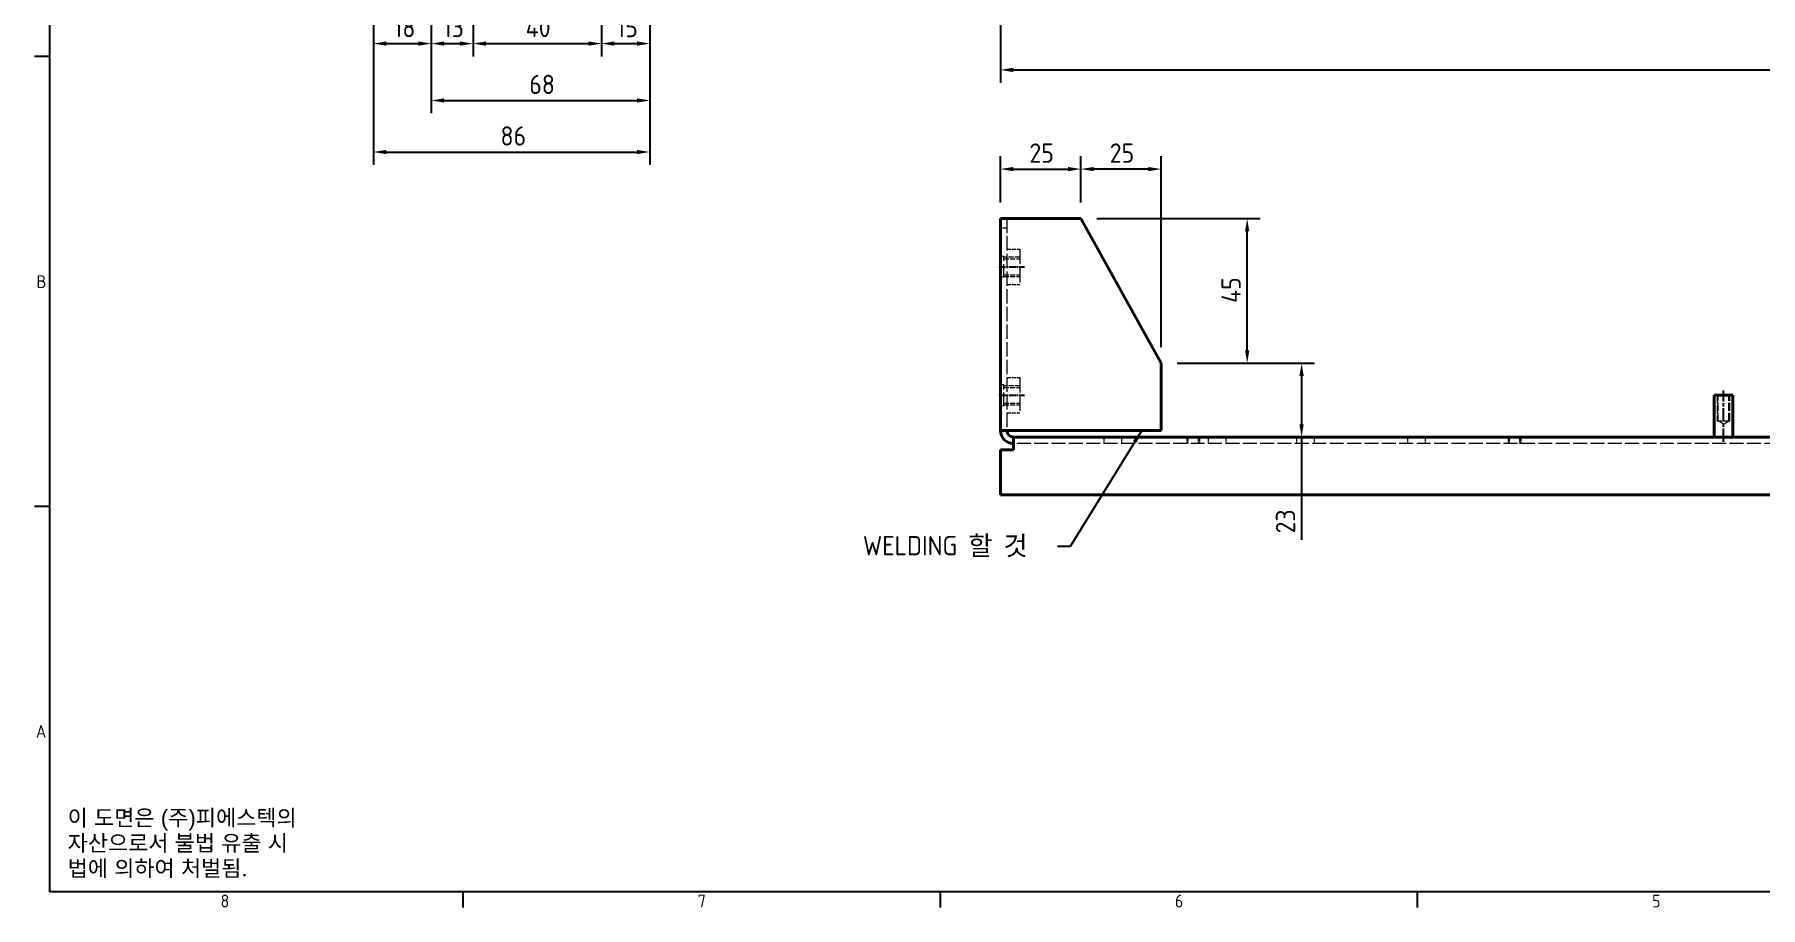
# Model space of a CAD drawing. Header units: millimetres. Extents: x 0 to 1188, y 0 to 840.
# Drawn here: x 15 to 552, y 15 to 287 of the extents above; entities that cross this region are included whole.
import ezdxf

# ---------------------------------------------------------------- set-up
doc = ezdxf.new("R2010")
doc.units = ezdxf.units.MM
doc.header["$LTSCALE"] = 2
doc.linetypes.add('CHAIN', pattern=[0.3543, 0.2362, -0.0295, 0.0591, -0.0295])
doc.linetypes.add('DASHED', pattern=[0.2067, 0.1654, -0.0413])
doc.layers.get('0').update_dxf_attribs({"color": 3, "lineweight": 25})
for name, color, linetype, lineweight in [('가려진 것(ISO)', 2, 'DASHED', 18), ('가시적인 것(ISO)', 3, 'Continuous', 40), ('경계(ISO)', 7, 'Continuous', 25), ('기호(ISO)', 5, 'Continuous', 25), ('중심선(ISO)', 1, 'Continuous', 25), ('치수(ISO)', 2, 'Continuous', 25)]:
    doc.layers.add(name, color=color, linetype=linetype, lineweight=lineweight)
doc.styles.add('문자 텍스트_PSTEK_POSCO', font='isocp.shx')
doc.styles.add('치수 텍스트_PSTEK_POSCO', font='isocp.shx')
doc.dimstyles.new('치수_PSTEK_POSCO', dxfattribs={"dimscale": 2, "dimtxt": 3, "dimasz": 2, "dimexe": 2, "dimexo": 2.5, "dimgap": 1, "dimtad": 1, "dimrnd": 1e-08, "dimdsep": 46, "dimtxsty": '치수 텍스트_PSTEK_POSCO', "dimcen": 0.09, "dimdle": 10, "dimclrd": 7, "dimclre": 7, "dimclrt": 2, "dimadec": 1, "dimazin": 2, "dimtfac": 1, "dimtmove": 0, "dimatfit": 3, "dimfxl": 0, "dimtolj": 1, "dimlwd": -1, "dimlwe": -1, "dimarcsym": 0})
doc.dimstyles.new('치수_PSTEK_POSCO$7', dxfattribs={"dimscale": 2, "dimtxt": 3, "dimasz": 2, "dimexe": 2, "dimexo": 2.5, "dimgap": 1, "dimtad": 1, "dimrnd": 1e-08, "dimdsep": 46, "dimtxsty": '치수 텍스트_PSTEK_POSCO', "dimcen": 0.09, "dimdle": 10, "dimclrd": 7, "dimclre": 7, "dimclrt": 2, "dimadec": 1, "dimazin": 2, "dimtfac": 1, "dimtmove": 0, "dimatfit": 3, "dimfxl": 0, "dimtolj": 1, "dimlwd": -1, "dimlwe": -1, "dimarcsym": 0})

# ---------------------------------------------------------------- blocks, each defined once
blk = doc.blocks.new('경계 Default Border')
at = {"layer": '경계(ISO)'}
for p, q in [((10, 140), (7.6, 140)), ((10, 70), (7.6, 70)), ((74.25, 10), (74.25, 7.6)), ((148.5, 10), (148.5, 7.6)), ((222.75, 10), (222.75, 7.6))]:
    blk.add_line(p, q, dxfattribs=at)
at = {"layer": '경계(ISO)', "flags": 128}
blk.add_lwpolyline([(10, 10), (10, 410), (584, 410), (584, 10), (10, 10)], dxfattribs=at)
at = {"layer": '경계(ISO)', "color": 2, "char_height": 2, "attachment_point": 7, "style": '문자 텍스트_PSTEK_POSCO'}
for s, insert in [('B', (7.92, 103.98)), ('A', (7.81, 34)), ('8', (36.55, 7.58)), ('7', (110.8, 7.6)), ('6', (185.05, 7.58)), ('5', (259.3, 7.58))]:
    blk.add_mtext(s, dxfattribs=dict(at, insert=insert))
blk = doc.blocks.new('*D24')
at = {"layer": 'Defpoints', "color": 0, "transparency": 16777216}
for p in [(120.66, 316.35), (206.66, 316.35), (206.66, 250.31)]:
    blk.add_point(p, dxfattribs=at)
at = {"layer": '치수(ISO)', "color": 7, "transparency": 16777216}
for p, q in [((120.66, 311.35), (120.66, 246.31)), ((206.66, 311.35), (206.66, 246.31)), ((124.66, 250.31), (202.66, 250.31))]:
    blk.add_line(p, q, dxfattribs=at)
for points in [[(124.66, 250.97), (124.66, 249.64), (120.66, 250.31)], [(202.66, 250.97), (202.66, 249.64), (206.66, 250.31)]]:
    blk.add_solid(points, dxfattribs=at)
at = {"layer": '치수(ISO)', "color": 2, "transparency": 16777216, "insert": (160.21, 255.31), "char_height": 6, "attachment_point": 4, "style": '치수 텍스트_PSTEK_POSCO'}
blk.add_mtext('\\A1;86', dxfattribs=at)
blk = doc.blocks.new('*D25')
at = {"layer": 'Defpoints', "color": 0, "transparency": 16777216}
for p in [(120.66, 316.35), (138.66, 316.35), (138.66, 284.05)]:
    blk.add_point(p, dxfattribs=at)
at = {"layer": '치수(ISO)', "color": 7, "transparency": 16777216}
for p, q in [((120.66, 311.35), (120.66, 280.05)), ((138.66, 311.35), (138.66, 280.05)), ((124.66, 284.05), (134.66, 284.05))]:
    blk.add_line(p, q, dxfattribs=at)
for points in [[(124.66, 284.72), (124.66, 283.39), (120.66, 284.05)], [(134.66, 284.72), (134.66, 283.39), (138.66, 284.05)]]:
    blk.add_solid(points, dxfattribs=at)
at = {"layer": '치수(ISO)', "color": 2, "transparency": 16777216, "insert": (126.96, 289.05), "char_height": 6, "attachment_point": 4, "style": '치수 텍스트_PSTEK_POSCO'}
blk.add_mtext('\\A1;18', dxfattribs=at)
blk = doc.blocks.new('*D26')
at = {"layer": 'Defpoints', "color": 0, "transparency": 16777216}
for p in [(138.66, 316.35), (206.66, 316.35), (206.66, 266.35)]:
    blk.add_point(p, dxfattribs=at)
at = {"layer": '치수(ISO)', "color": 7, "transparency": 16777216}
for p, q in [((138.66, 311.35), (138.66, 262.35)), ((206.66, 311.35), (206.66, 262.35)), ((142.66, 266.35), (202.66, 266.35))]:
    blk.add_line(p, q, dxfattribs=at)
for points in [[(142.66, 267.02), (142.66, 265.69), (138.66, 266.35)], [(202.66, 267.02), (202.66, 265.69), (206.66, 266.35)]]:
    blk.add_solid(points, dxfattribs=at)
at = {"layer": '치수(ISO)', "color": 2, "transparency": 16777216, "insert": (169.18, 271.35), "char_height": 6, "attachment_point": 4, "style": '치수 텍스트_PSTEK_POSCO'}
blk.add_mtext('\\A1;68', dxfattribs=at)
blk = doc.blocks.new('*D33')
at = {"layer": 'Defpoints', "color": 0, "transparency": 16777216}
for p in [(206.66, 511.85), (191.66, 327.85), (206.66, 284.05)]:
    blk.add_point(p, dxfattribs=at)
at = {"layer": '치수(ISO)', "color": 7, "transparency": 16777216}
for p, q in [((206.66, 506.85), (206.66, 280.05)), ((191.66, 322.85), (191.66, 280.05)), ((195.66, 284.05), (202.66, 284.05))]:
    blk.add_line(p, q, dxfattribs=at)
for points in [[(195.66, 284.72), (195.66, 283.39), (191.66, 284.05)], [(202.66, 284.72), (202.66, 283.39), (206.66, 284.05)]]:
    blk.add_solid(points, dxfattribs=at)
at = {"layer": '치수(ISO)', "color": 2, "transparency": 16777216, "insert": (196.33, 289.05), "char_height": 6, "attachment_point": 4, "style": '치수 텍스트_PSTEK_POSCO'}
blk.add_mtext('\\A1;15', dxfattribs=at)
blk = doc.blocks.new('*D35')
at = {"layer": 'Defpoints', "color": 0, "transparency": 16777216}
for p in [(151.66, 327.85), (191.66, 327.85), (191.66, 284.05)]:
    blk.add_point(p, dxfattribs=at)
at = {"layer": '치수(ISO)', "color": 7, "transparency": 16777216}
for p, q in [((151.66, 322.85), (151.66, 280.05)), ((191.66, 322.85), (191.66, 280.05)), ((155.66, 284.05), (187.66, 284.05))]:
    blk.add_line(p, q, dxfattribs=at)
for points in [[(155.66, 284.72), (155.66, 283.39), (151.66, 284.05)], [(187.66, 284.72), (187.66, 283.39), (191.66, 284.05)]]:
    blk.add_solid(points, dxfattribs=at)
at = {"layer": '치수(ISO)', "color": 2, "transparency": 16777216, "insert": (168.06, 289.05), "char_height": 6, "attachment_point": 4, "style": '치수 텍스트_PSTEK_POSCO'}
blk.add_mtext('\\A1;40', dxfattribs=at)
blk = doc.blocks.new('*D36')
at = {"layer": 'Defpoints', "color": 0, "transparency": 16777216}
for p in [(151.66, 327.85), (138.66, 316.35), (151.66, 284.05)]:
    blk.add_point(p, dxfattribs=at)
at = {"layer": '치수(ISO)', "color": 7, "transparency": 16777216}
for p, q in [((151.66, 322.85), (151.66, 280.05)), ((138.66, 311.35), (138.66, 280.05)), ((142.66, 284.05), (147.66, 284.05))]:
    blk.add_line(p, q, dxfattribs=at)
for points in [[(142.66, 284.72), (142.66, 283.39), (138.66, 284.05)], [(147.66, 284.72), (147.66, 283.39), (151.66, 284.05)]]:
    blk.add_solid(points, dxfattribs=at)
at = {"layer": '치수(ISO)', "color": 2, "transparency": 16777216, "insert": (142.33, 289.05), "char_height": 6, "attachment_point": 4, "style": '치수 텍스트_PSTEK_POSCO'}
blk.add_mtext('\\A1;13', dxfattribs=at)
blk = doc.blocks.new('*D75')
at = {"layer": 'Defpoints', "color": 0, "transparency": 16777216}
for p in [(365.82, 184.58), (409.52, 184.58), (401.47, 161.58)]:
    blk.add_point(p, dxfattribs=at)
at = {"layer": '치수(ISO)', "color": 7, "transparency": 16777216}
for p, q in [((370.82, 184.58), (413.52, 184.58)), ((409.52, 180.58), (409.52, 165.58)), ((409.52, 161.58), (409.52, 129.59))]:
    blk.add_line(p, q, dxfattribs=at)
for points in [[(408.85, 180.58), (410.19, 180.58), (409.52, 184.58)], [(408.85, 165.58), (410.19, 165.58), (409.52, 161.58)]]:
    blk.add_solid(points, dxfattribs=at)
at = {"layer": '치수(ISO)', "color": 2, "transparency": 16777216, "insert": (404.52, 131.59), "char_height": 6, "attachment_point": 4, "rotation": 90, "style": '치수 텍스트_PSTEK_POSCO'}
blk.add_mtext('\\A1;23', dxfattribs=at)
blk = doc.blocks.new('*D76')
at = {"layer": 'Defpoints', "color": 0, "transparency": 16777216}
for p in [(340.82, 229.58), (392.58, 229.58), (365.82, 184.58)]:
    blk.add_point(p, dxfattribs=at)
at = {"layer": '치수(ISO)', "color": 7, "transparency": 16777216}
for p, q in [((345.82, 229.58), (396.58, 229.58)), ((392.58, 188.58), (392.58, 225.58)), ((370.82, 184.58), (396.58, 184.58))]:
    blk.add_line(p, q, dxfattribs=at)
for points in [[(391.92, 225.58), (393.25, 225.58), (392.58, 229.58)], [(391.92, 188.58), (393.25, 188.58), (392.58, 184.58)]]:
    blk.add_solid(points, dxfattribs=at)
at = {"layer": '치수(ISO)', "color": 2, "transparency": 16777216, "insert": (387.58, 203.35), "char_height": 6, "attachment_point": 4, "rotation": 90, "style": '치수 텍스트_PSTEK_POSCO'}
blk.add_mtext('\\A1;45', dxfattribs=at)
blk = doc.blocks.new('*D77')
at = {"layer": 'Defpoints', "color": 0, "transparency": 16777216}
for p in [(340.82, 244.99), (340.82, 229.58), (365.82, 184.58)]:
    blk.add_point(p, dxfattribs=at)
at = {"layer": '치수(ISO)', "color": 7, "transparency": 16777216}
for p, q in [((340.82, 234.58), (340.82, 248.99)), ((365.82, 189.58), (365.82, 248.99)), ((361.82, 244.99), (344.82, 244.99))]:
    blk.add_line(p, q, dxfattribs=at)
for points in [[(344.82, 245.66), (344.82, 244.32), (340.82, 244.99)], [(361.82, 245.66), (361.82, 244.32), (365.82, 244.99)]]:
    blk.add_solid(points, dxfattribs=at)
at = {"layer": '치수(ISO)', "color": 2, "transparency": 16777216, "insert": (349.82, 249.99), "char_height": 6, "attachment_point": 4, "style": '치수 텍스트_PSTEK_POSCO'}
blk.add_mtext('\\A1;25', dxfattribs=at)
blk = doc.blocks.new('*D78')
at = {"layer": 'Defpoints', "color": 0, "transparency": 16777216}
for p in [(340.82, 244.99), (315.82, 229.58), (340.82, 229.58)]:
    blk.add_point(p, dxfattribs=at)
at = {"layer": '치수(ISO)', "color": 7, "transparency": 16777216}
for p, q in [((315.82, 234.58), (315.82, 248.99)), ((340.82, 234.58), (340.82, 248.99)), ((319.82, 244.99), (336.82, 244.99))]:
    blk.add_line(p, q, dxfattribs=at)
for points in [[(319.82, 245.66), (319.82, 244.32), (315.82, 244.99)], [(336.82, 245.66), (336.82, 244.32), (340.82, 244.99)]]:
    blk.add_solid(points, dxfattribs=at)
at = {"layer": '치수(ISO)', "color": 2, "transparency": 16777216, "insert": (324.82, 249.99), "char_height": 6, "attachment_point": 4, "style": '치수 텍스트_PSTEK_POSCO'}
blk.add_mtext('\\A1;25', dxfattribs=at)
blk = doc.blocks.new('*D81')
at = {"layer": 'Defpoints', "color": 0, "transparency": 16777216}
for p in [(315.82, 312.35), (1075.82, 312.35), (1075.82, 275.86)]:
    blk.add_point(p, dxfattribs=at)
at = {"layer": '치수(ISO)', "color": 7, "transparency": 16777216}
for p, q in [((315.82, 307.35), (315.82, 271.86)), ((1075.82, 307.35), (1075.82, 271.86)), ((319.82, 275.86), (1071.82, 275.86))]:
    blk.add_line(p, q, dxfattribs=at)
for points in [[(319.82, 276.53), (319.82, 275.19), (315.82, 275.86)], [(1071.82, 276.53), (1071.82, 275.19), (1075.82, 275.86)]]:
    blk.add_solid(points, dxfattribs=at)
at = {"layer": '치수(ISO)', "color": 2, "transparency": 16777216, "insert": (690.42, 280.86), "char_height": 6, "attachment_point": 4, "style": '치수 텍스트_PSTEK_POSCO'}
blk.add_mtext('\\A1;760', dxfattribs=at)

msp = doc.modelspace()

# ---------------------------------------------------------------- linework, layer by layer
at = {"layer": '가려진 것(ISO)', "ltscale": 1.904597}
for p, q in [((317.817, 226.578), (315.817, 226.578)), ((315.817, 174.578), (317.817, 174.578)), ((348.067, 159.578), (348.067, 161.578)), ((353.567, 159.578), (353.567, 161.578)), ((373.817, 161.578), (373.817, 159.578)), ((374.196, 159.578), (374.196, 161.578)), ((377.438, 159.578), (377.438, 161.578)), ((377.817, 159.578), (377.817, 161.578)), ((380.567, 159.578), (380.567, 161.578)), ((386.067, 159.578), (386.067, 161.578)), ((408.067, 159.578), (408.067, 161.578)), ((413.567, 159.578), (413.567, 161.578)), ((442.567, 159.578), (442.567, 161.578)), ((448.067, 159.578), (448.067, 161.578)), ((473.817, 161.578), (473.817, 159.578)), ((474.196, 159.578), (474.196, 161.578)), ((477.438, 159.578), (477.438, 161.578)), ((477.817, 159.578), (477.817, 161.578))]:
    msp.add_line(p, q, dxfattribs=at)
at = {"layer": '가려진 것(ISO)', "ltscale": 13.304306}
msp.add_line((317.817, 229.578), (317.817, 163.578), dxfattribs=at)
at = {"layer": '가려진 것(ISO)', "ltscale": 0.952248}
for p, q in [((316.817, 217.828), (315.817, 217.828)), ((316.817, 211.328), (315.817, 211.328)), ((316.817, 177.828), (315.817, 177.828)), ((316.817, 171.328), (315.817, 171.328))]:
    msp.add_line(p, q, dxfattribs=at)
at = {"layer": '가려진 것(ISO)', "ltscale": 12.349028}
for p, q in [((316.817, 211.328), (316.817, 217.828)), ((316.817, 171.328), (316.817, 177.828))]:
    msp.add_line(p, q, dxfattribs=at)
at = {"layer": '가려진 것(ISO)', "ltscale": 4.761642}
for p, q in [((321.817, 217.578), (316.817, 217.578)), ((316.817, 217.037), (321.817, 217.037)), ((316.817, 212.12), (321.817, 212.12)), ((316.817, 211.578), (321.817, 211.578)), ((321.817, 177.578), (316.817, 177.578)), ((316.817, 177.037), (321.817, 177.037)), ((316.817, 172.12), (321.817, 172.12)), ((316.817, 171.578), (321.817, 171.578))]:
    msp.add_line(p, q, dxfattribs=at)
at = {"layer": '가려진 것(ISO)', "ltscale": 3.809293}
for p, q in [((317.817, 220.078), (321.817, 220.078)), ((317.817, 209.078), (321.817, 209.078)), ((317.817, 180.078), (321.817, 180.078)), ((317.817, 169.078), (321.817, 169.078))]:
    msp.add_line(p, q, dxfattribs=at)
at = {"layer": '가려진 것(ISO)', "ltscale": 13.932237}
for p, q in [((321.817, 220.078), (321.817, 209.078)), ((321.817, 180.078), (321.817, 169.078))]:
    msp.add_line(p, q, dxfattribs=at)
at = {"layer": '가려진 것(ISO)', "ltscale": 7.618686}
for p, q in [((538.817, 174.578), (538.817, 166.578)), ((539.196, 166.578), (539.196, 174.578)), ((542.438, 166.578), (542.438, 174.578)), ((542.817, 166.578), (542.817, 174.578))]:
    msp.add_line(p, q, dxfattribs=at)
at = {"layer": '가려진 것(ISO)', "ltscale": 5.983681}
msp.add_line((542.817, 166.578), (538.817, 166.578), dxfattribs=at)
at = {"layer": '가려진 것(ISO)', "ltscale": 1.800898}
for q in [(539.196, 166.578), (542.438, 166.578)]:
    msp.add_line((540.817, 165.604), q, dxfattribs=at)
at = {"layer": '가려진 것(ISO)', "ltscale": 13.086773}
msp.add_line((1071.817, 159.578), (319.817, 159.578), dxfattribs=at)
at = {"layer": '가시적인 것(ISO)'}
for p, q in [((315.817, 163.578), (315.817, 229.578)), ((319.817, 229.578), (315.817, 229.578)), ((319.817, 229.578), (340.817, 229.578)), ((365.817, 184.578), (340.817, 229.578)), ((365.817, 184.578), (365.817, 163.578)), ((537.867, 174.578), (543.767, 174.578)), ((537.867, 161.578), (537.867, 174.578)), ((543.767, 161.578), (543.767, 174.578)), ((315.817, 163.578), (319.817, 163.578)), ((365.817, 163.578), (319.817, 163.578)), ((319.817, 157.578), (319.817, 161.578)), ((319.817, 161.578), (1071.817, 161.578)), ((315.817, 143.578), (315.817, 157.578)), ((319.817, 157.578), (315.817, 157.578)), ((1075.817, 143.578), (315.817, 143.578))]:
    msp.add_line(p, q, dxfattribs=at)
for radius in [4, 2]:
    msp.add_arc((319.817, 163.578), radius, 180, 270, dxfattribs=at)
at = {"layer": '중심선(ISO)', "linetype": 'CHAIN', "ltscale": 4.44473}
for p, q in [((315.317, 214.578), (323.317, 214.578)), ((315.317, 174.578), (323.317, 174.578))]:
    msp.add_line(p, q, dxfattribs=at)
at = {"layer": '중심선(ISO)', "linetype": 'CHAIN', "ltscale": 8.88956}
msp.add_line((540.817, 160.078), (540.817, 176.078), dxfattribs=at)

# ---------------------------------------------------------------- block references
at = {"xscale": 2, "yscale": 2, "zscale": 2}
msp.add_blockref('경계 Default Border', (0, 0), dxfattribs=at)

# ---------------------------------------------------------------- texts
at = {"layer": '기호(ISO)', "color": 2, "insert": (272.993, 127.474), "char_height": 6, "width": 58.53397, "attachment_point": 4, "style": '치수 텍스트_PSTEK_POSCO'}
msp.add_mtext('{\\fISOCP|b0|i0;\\H6.0000;WELDING 할 것}', dxfattribs=at)
at = {"layer": '기호(ISO)', "color": 2, "insert": (25.51, 34.952), "char_height": 5, "width": 78.61221, "attachment_point": 4, "line_spacing_factor": 0.944221, "style": '문자 텍스트_PSTEK_POSCO'}
msp.add_mtext('{\\fArial|b0|i0;\\H5.0000;이 도면은 (주)피에스텍의\\P자산으로서 불법 유출 시 \\P법에 의하여 처벌됨.}', dxfattribs=at)

# ---------------------------------------------------------------- dimensions: what is measured, and where the dimension line sits
at = {"layer": '치수(ISO)', "color": 7}
for base, p1, p2, angle, override, picture, middle in [((206.658, 284.052), (191.658, 327.854), (206.658, 511.854), 180, {"dimdec": 2, "dimtp": 0, "dimtm": 0, "dimtdec": 2, "dimtofl": 0, "dimatfit": 1}, '*D33', (199.158, 284.052)), ((151.658, 284.052), (138.658, 316.354), (151.658, 327.854), 180, {"dimdec": 2, "dimtp": 0, "dimtm": 0, "dimtdec": 2, "dimtofl": 0, "dimatfit": 1}, '*D36', (145.158, 284.052)), ((191.658, 284.052), (151.658, 327.854), (191.658, 327.854), 180, {"dimdec": 2, "dimtp": 0, "dimtm": 0, "dimtdec": 2, "dimtofl": 0, "dimatfit": 1}, '*D35', (171.658, 284.052)), ((206.658, 250.307), (120.658, 316.354), (206.658, 316.354), 180, {"dimdec": 2, "dimtp": 0, "dimtm": 0, "dimtdec": 2, "dimtofl": 0, "dimatfit": 1}, '*D24', (163.658, 250.307)), ((138.658, 284.052), (120.658, 316.354), (138.658, 316.354), 180, {"dimdec": 2, "dimtp": 0, "dimtm": 0, "dimtdec": 2, "dimtofl": 0, "dimatfit": 1}, '*D25', (129.658, 284.052)), ((206.658, 266.354), (138.658, 316.354), (206.658, 316.354), 180, {"dimdec": 2, "dimtp": 0, "dimtm": 0, "dimtdec": 2, "dimtofl": 0, "dimatfit": 1}, '*D26', (172.658, 266.354)), ((340.817, 244.989), (315.817, 229.578), (340.817, 229.578), 180, {"dimdec": 2, "dimtp": 0, "dimtm": 0, "dimtdec": 2, "dimtofl": 0, "dimatfit": 1}, '*D78', (328.317, 244.989)), ((340.817, 244.989), (365.817, 184.578), (340.817, 229.578), 180, {"dimdec": 2, "dimtp": 0, "dimtm": 0, "dimtdec": 2, "dimtofl": 0, "dimatfit": 1}, '*D77', (353.317, 244.989)), ((392.583, 229.578), (365.817, 184.578), (340.817, 229.578), 90, {"dimdec": 2, "dimtp": 0, "dimtm": 0, "dimtdec": 2, "dimtofl": 0, "dimatfit": 1}, '*D76', (392.583, 207.078)), ((409.521, 184.578), (401.469, 161.578), (365.817, 184.578), 90, {"dimdec": 2, "dimse1": 1, "dimtp": 0, "dimtm": 0, "dimtdec": 2, "dimtofl": 0, "dimatfit": 2}, '*D75', (409.521, 135.093))]:
    dim = msp.add_linear_dim(base=base, p1=p1, p2=p2, angle=angle, dimstyle='치수_PSTEK_POSCO', override=override, dxfattribs=at)
    dim.commit()
    dim.dimension.update_dxf_attribs({"geometry": picture, "text_midpoint": middle, "dimtype": 160})
dim = msp.add_linear_dim(base=(1075.817, 275.86), p1=(315.817, 312.354), p2=(1075.817, 312.354), dimstyle='치수_PSTEK_POSCO', override={"dimdec": 2, "dimtp": 0, "dimtm": 0, "dimtdec": 2, "dimtofl": 0, "dimatfit": 1}, dxfattribs=at)
dim.commit()
dim.dimension.update_dxf_attribs({"geometry": '*D81', "text_midpoint": (695.817, 275.86), "dimtype": 160})

# ---------------------------------------------------------------- leaders
at = {"layer": '기호(ISO)', "color": 7, "annotation_type": 0, "has_hookline": 1, "hookline_direction": 1, "text_width": 54.306}
msp.add_leader([(359.75, 163.578), (337.527, 127.474), (333.527, 127.474)], dimstyle='치수_PSTEK_POSCO$7', override={"dimtad": 0}, dxfattribs=at)

doc.saveas('drawing.dxf')
